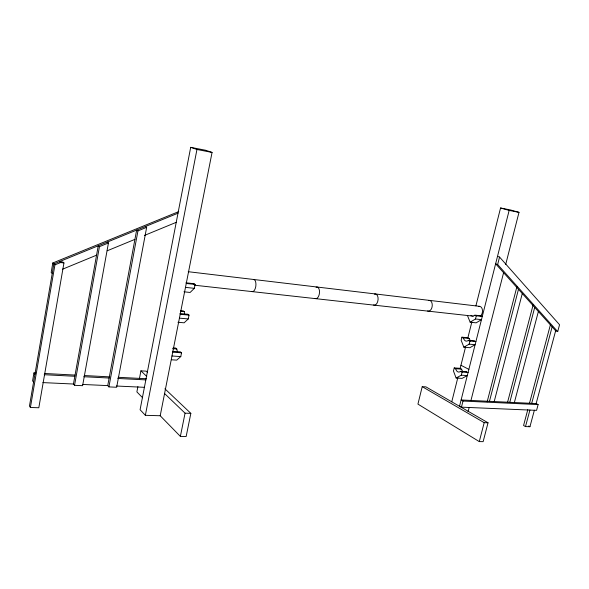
<?xml version="1.0" encoding="UTF-8"?>
<svg xmlns="http://www.w3.org/2000/svg" width="589" height="589" viewBox="0 0 589 589"><rect width="100%" height="100%" fill="white"/><g stroke="black" fill="none" stroke-linecap="round" stroke-linejoin="round"><path stroke-width="0.88" d="M35.774 373.043L33.941 372.947L32.586 380.847L33.558 382.173M178.732 211.613L52.804 262.974L51.177 272.486L52.23 273.458M30.407 407.485L54.932 264.851L60.549 262.554L63.951 262.944L38.815 407.757L30.407 407.485L29.45 406.086L53.864 263.909L177.996 213.203M73.456 384.021L98.245 245.782L99.453 246.644L108.45 242.962L82.6 385.692L74.545 385.324L73.456 384.021L42.864 382.6M74.545 385.324L99.453 246.644M107.735 385.611L136.641 230.1L137.959 230.888L146.661 227.332L116.651 387.253L108.913 386.899L107.735 385.611L82.394 384.44M108.913 386.899L137.959 230.888M137.892 386.634L136.884 391.899L142.641 397.781M139.409 378.742L140.918 370.849L146.256 371.151L147.589 372.41M160.201 415.753L212.062 152.433L205.657 150.261L190.696 147.338L140.086 409.723L145.358 415.319L160.201 415.753L180.374 436.405L186.153 436.501L190.843 413.36L164.891 388.792M145.358 415.319L196.954 149.481L190.696 147.338M171.465 359.791L176.722 360.129L180.786 356.581L181.537 352.804L180.418 351.876L172.496 351.331M177.959 322.271L184.114 322.809L188.266 318.936L189.025 315.108L187.876 314.276L179.932 313.539M183.959 291.805L190.122 292.461L194.341 288.33L195.114 284.45L193.943 283.692L185.984 282.801M180.374 436.405L185.056 413.176L164.574 393.54M422.217 386.656L417.932 404.12L479.284 441.595L483.135 441.662L488.038 422.784L425.913 386.863L422.217 386.656L484.187 422.659L488.038 422.784M462.873 371.622A5.191 3.394 -86.6 0 1 461.783 369.612L460.178 368.339L454.229 367.919L453.456 371.004L456.122 378.005L462.093 378.388L467.291 375.583L461.305 375.186L456.122 378.005M470.626 340.913A5.213 3.438 -84.8 0 1 469.514 338.947L467.887 337.74L461.931 337.18L461.15 340.295L463.867 347.201L469.838 347.716L475.117 344.698L469.131 344.16L463.867 347.201M451.756 401.808L457.874 377.49M460.178 368.339L465.568 346.95M467.887 337.74L471.818 322.124M475.927 305.801L500.554 207.998L510.354 209.92L519.005 212.349L505.701 264.439M461.305 375.186L462.093 372.071L460.267 371.549A5.213 3.379 -86.6 0 1 455.82 369.193L454.229 367.919M469.131 344.16L469.926 341.009L468.078 340.56A5.235 3.424 -84.8 0 1 463.558 338.388L461.931 337.18M467.394 315.387L470.155 322.205L475.485 318.988L476.287 315.807L474.41 315.417A5.257 3.453 -83.3 0 1 472.621 316.079M459.508 406.285L509.154 210.42L519.005 212.349M461.445 407.161L462.998 401.043L461.106 399.968L536.145 403.568L538.125 404.591L536.579 410.364L461.445 407.161L459.56 406.071M497.661 264.52L499.56 257.069L559.55 324.745L557.709 331.622L555.655 330.768L495.629 263.791L497.661 264.52L557.709 331.622M468.086 411.726L469.197 407.367M470.964 400.446L503.595 272.678M487.155 401.808L516.928 286.629M489.466 401.33L518.482 289.287M479.284 441.595L484.187 422.659M494.208 401.558L522.281 293.528M507.46 402.685L533.126 304.896M509.772 402.302L534.716 307.406M514.374 402.523L538.383 311.493M527.796 409.635L523.562 425.516L525.498 426.591L529.945 426.723L534.37 410.194M529.445 403.458L550.384 324.922M525.498 426.591L529.931 410.003M531.705 403.355L552.136 326.843M536.145 403.568L555.655 330.768M193.7 284.082L193.943 283.692M187.641 314.644L187.876 314.276M497.506 256.377L499.56 257.069M480.388 316.087L481.176 315.27A5.235 3.468 -83.3 0 0 482.2 308.975A5.235 3.468 -83.3 0 0 478.452 306.486M474.057 341.112L475.912 341.561L469.926 341.009M466.252 371.961L468.078 372.476L462.093 372.071M62.375 269.276L96.559 255.177M107.205 250.789L134.918 239.362M144.43 235.445L176.236 222.333M185.056 413.176L190.843 413.36M462.998 401.043L538.125 404.591M116.357 386.016L144.408 387.319M44.919 373.514L75.105 375.075M84.256 375.546L109.863 376.872M118.102 377.291L146.455 378.756M44.227 374.714L74.847 376.275M83.785 376.732L109.149 378.028M117.778 378.462L145.844 379.89M171.973 355.999L180.786 356.581M172.717 352.2L181.537 352.804M460.561 371.261L466.54 371.674M173.173 347.871L175.794 348.062L176.936 349.542A6.288 2.54 -85.2 0 0 177.657 351.935M172.518 348.659L176.891 348.968M455.731 368.714L461.695 369.134M179.424 318.148L188.266 318.936M180.182 314.29L189.025 315.108M180.757 311.323L184.269 311.647L184.313 312.222A6.324 2.584 -84.3 0 0 184.607 313.539M463.462 337.909L469.426 338.469M468.373 340.258L474.351 340.817M180.521 310.587L183.142 310.837L184.269 311.647M470.155 322.205L476.126 322.838L481.471 319.643L475.485 318.988M185.491 287.366L194.341 288.33M194.385 285.194L473.129 316.138M474.705 315.108L480.69 315.778L482.273 316.47L476.287 315.807M186.257 283.464L195.114 284.45M188.23 271.706L479.358 306.317M196.954 149.481L212.062 152.433M500.554 207.998L509.154 210.42M460.959 365.268L468.866 369.369M528.65 426.009L529.945 426.723M145.321 226.551L146.661 227.332M107.22 242.116L108.45 242.962M63.951 262.944L62.854 262.017L59.467 261.619L60.549 262.554M52.804 262.974L54.932 264.851M140.918 370.849L146.757 376.445M33.941 372.947L34.92 374.243M253.542 279.466A6.118 2.842 -83.5 0 1 255.81 286.291A6.118 2.842 -83.5 0 1 251.79 291.452M374.42 294.139A5.647 3.225 -83.4 0 1 378.079 299.565A5.647 3.225 -83.4 0 1 373.566 304.977M316.072 287.211A5.875 3.055 -83.5 0 1 319.488 292.821A5.875 3.055 -83.5 0 1 315.152 298.49M428.387 300.545A5.434 3.357 -83.4 0 1 432.245 305.809A5.434 3.357 -83.4 0 1 427.599 310.977M471.745 315.881A5.257 3.453 -83.3 0 1 470.95 315.336"/></g></svg>
